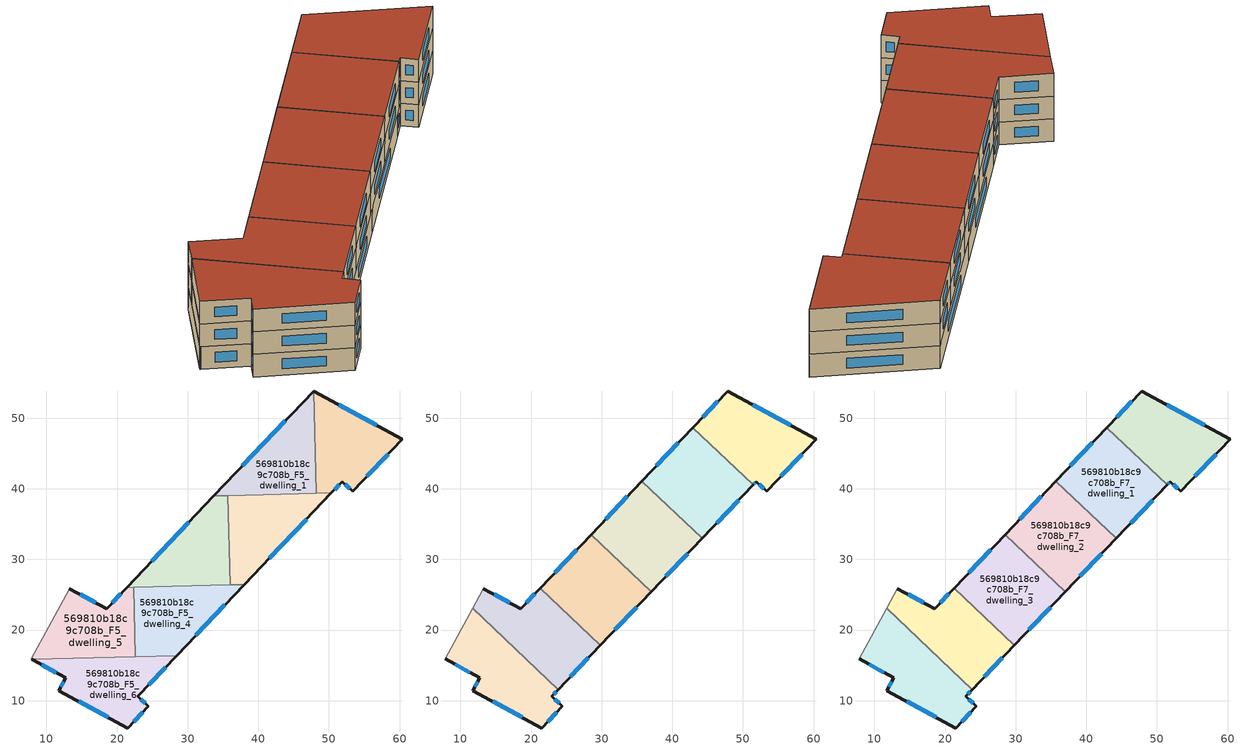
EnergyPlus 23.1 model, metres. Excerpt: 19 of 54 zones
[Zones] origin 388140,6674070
569810b18c9c708b_F5_dwelling_0
 floor to 569810b18c9c708b_F4_dwelling_0 (EU_floor_Construction): 60.39,47.03 53.37,39.65 51.9,41.03 50.36,39.42 48.22,39.37 47.85,53.84 z15
 wall outside (EU_wall_Construction): 50.36,39.42 51.9,41.03 53.37,39.65 60.39,47.03 47.85,53.84 z15:18
 wall to 569810b18c9c708b_F5_dwelling_1 (EU_wall_Construction): 47.85,53.84 48.22,39.37 z15:18
 wall to 569810b18c9c708b_F5_dwelling_2 (EU_wall_Construction): 48.22,39.37 50.36,39.42 z15:18
 window (EU_Window_Construction): 56.8,48.98 51.43,51.89 / 55.37,41.76 58.38,44.92 / 52.32,40.63 52.95,40.04 / 50.8,39.88 51.46,40.57 z15.86:17.14
569810b18c9c708b_F5_dwelling_1
 floor to 569810b18c9c708b_F4_dwelling_1 (EU_floor_Construction): 47.85,53.84 48.22,39.37 33.71,39 47.82,53.85 z15
 wall outside (EU_wall_Construction): 47.85,53.84 47.82,53.85 33.71,39 z15:18
 wall to 569810b18c9c708b_F5_dwelling_3 (EU_wall_Construction): 33.71,39 35.7,39.05 z15:18
 wall to 569810b18c9c708b_F5_dwelling_2 (EU_wall_Construction): 35.7,39.05 48.22,39.37 z15:18
 window (EU_Window_Construction): 43.79,49.61 37.74,43.24 z15.86:17.14
569810b18c9c708b_F5_dwelling_2
 floor to 569810b18c9c708b_F4_dwelling_2 (EU_floor_Construction): 50.36,39.42 38.01,26.44 36.02,26.39 35.7,39.05 z15
 wall outside (EU_wall_Construction): 38.01,26.44 50.36,39.42 z15:18
 wall to 569810b18c9c708b_F5_dwelling_3 (EU_wall_Construction): 35.7,39.05 36.02,26.39 z15:18
 wall to 569810b18c9c708b_F5_dwelling_4 (EU_wall_Construction): 36.02,26.39 38.01,26.44 z15:18
 window (EU_Window_Construction): 41.54,30.15 46.83,35.71 z15.86:17.14
569810b18c9c708b_F5_dwelling_3
 floor to 569810b18c9c708b_F4_dwelling_3 (EU_floor_Construction): 35.7,39.05 36.02,26.39 21.37,26.02 33.71,39 z15
 wall outside (EU_wall_Construction): 33.71,39 21.37,26.02 z15:18
 wall to 569810b18c9c708b_F5_dwelling_4 (EU_wall_Construction): 21.37,26.02 22.35,26.05 36.02,26.39 z15:18
 window (EU_Window_Construction): 30.18,35.29 24.9,29.73 z15.86:17.14
569810b18c9c708b_F5_dwelling_4
 floor to 569810b18c9c708b_F4_dwelling_4 (EU_floor_Construction): 38.01,26.44 28.43,16.39 22.6,16.24 22.35,26.04 21.37,26.02 z15
 wall outside (EU_wall_Construction): 28.43,16.39 38.01,26.44 z15:18
 wall to 569810b18c9c708b_F5_dwelling_5 (EU_wall_Construction): 21.37,26.02 22.35,26.04 22.6,16.24 z15:18
 wall to 569810b18c9c708b_F5_dwelling_6 (EU_wall_Construction): 22.6,16.24 28.43,16.39 z15:18
 window (EU_Window_Construction): 31.17,19.26 35.27,23.57 z15.86:17.14
569810b18c9c708b_F5_dwelling_5
 floor to 569810b18c9c708b_F4_dwelling_5 (EU_floor_Construction): 22.35,26.04 22.6,16.24 7.93,15.87 7.86,15.91 13.24,25.81 13.27,25.87 18.52,23.02 21.37,26.02 z15
 wall outside (EU_wall_Construction): 21.37,26.02 18.52,23.02 13.27,25.87 z15:18
 wall adiabatic (EU_wall_Construction): 13.27,25.87 13.24,25.81 7.86,15.91 7.93,15.87 z15:18
 wall to 569810b18c9c708b_F5_dwelling_6 (EU_wall_Construction): 7.93,15.87 22.6,16.24 z15:18
 window (EU_Window_Construction): 17.02,23.84 14.77,25.06 / 20.56,25.16 19.34,23.88 z15.86:17.14
569810b18c9c708b_F5_dwelling_6
 floor to 569810b18c9c708b_F4_dwelling_6 (EU_floor_Construction): 28.43,16.39 22.95,10.63 24.45,9.22 21.52,6.13 11.77,11.43 12.74,13.22 7.93,15.87 z15
 wall outside (EU_wall_Construction): 7.93,15.87 12.74,13.22 11.77,11.43 21.52,6.13 24.45,9.22 22.95,10.63 28.43,16.39 z15:18
 window (EU_Window_Construction): 24.02,9.62 23.38,10.23 / 22.36,7.02 23.61,8.34 / 14.56,9.92 18.74,7.65 / 12.46,12.71 12.05,11.94 / 9.31,15.11 11.37,13.98 / 24.52,12.28 26.87,14.75 z15.86:17.14
569810b18c9c708b_F6_dwelling_0
 floor to 569810b18c9c708b_F5_dwelling_0 (EU_floor_Construction): 60.39,47.03 53.37,39.65 51.9,41.03 51.44,40.55 48.11,43.72 47.85,53.84 z18
 floor to 569810b18c9c708b_F5_dwelling_1 (EU_floor_Construction): 47.85,53.84 48.11,43.72 42.9,48.67 47.82,53.85 z18
 wall outside (EU_wall_Construction): 51.44,40.55 51.9,41.03 53.37,39.65 60.39,47.03 47.82,53.85 42.9,48.67 z18:21
 wall to 569810b18c9c708b_F6_dwelling_1 (EU_wall_Construction): 42.9,48.67 51.44,40.55 z18:21
 window (EU_Window_Construction): 52.32,40.63 52.95,40.04 / 51.57,40.69 51.77,40.89 / 46.42,52.37 44.31,50.15 / 56.8,48.98 51.41,51.9 / 55.37,41.76 58.38,44.92 z18.86:20.14
569810b18c9c708b_F6_dwelling_1
 floor to 569810b18c9c708b_F5_dwelling_1 (EU_floor_Construction): 48.11,43.72 48.22,39.37 37.82,39.1 35.71,41.1 42.9,48.67 z18
 floor to 569810b18c9c708b_F5_dwelling_0 (EU_floor_Construction): 51.44,40.55 50.36,39.42 48.22,39.37 48.11,43.72 z18
 floor to 569810b18c9c708b_F5_dwelling_2 (EU_floor_Construction): 50.36,39.42 44.24,32.99 37.82,39.1 z18
 wall outside (EU_wall_Construction): 42.9,48.67 35.71,41.11 / 44.24,32.99 51.44,40.55 z18:21
 wall to 569810b18c9c708b_F6_dwelling_2 (EU_wall_Construction): 35.71,41.11 44.24,32.99 z18:21
 window (EU_Window_Construction): 40.84,46.51 37.76,43.27 / 46.3,35.15 49.39,38.39 z18.86:20.14
569810b18c9c708b_F6_dwelling_2
 floor to 569810b18c9c708b_F5_dwelling_2 (EU_floor_Construction): 44.24,32.99 38.01,26.44 36.02,26.39 35.7,39.05 37.82,39.1 z18
 floor to 569810b18c9c708b_F5_dwelling_1 (EU_floor_Construction): 37.82,39.1 33.71,39 35.71,41.1 z18
 floor to 569810b18c9c708b_F5_dwelling_3 (EU_floor_Construction): 35.7,39.05 36.02,26.39 28.51,33.53 33.71,39 z18
 floor to 569810b18c9c708b_F5_dwelling_4 (EU_floor_Construction): 38.01,26.44 37.04,25.43 36.02,26.39 z18
 wall outside (EU_wall_Construction): 35.71,41.11 28.51,33.53 / 37.04,25.43 44.24,32.99 z18:21
 wall to 569810b18c9c708b_F6_dwelling_3 (EU_wall_Construction): 28.51,33.53 37.04,25.43 z18:21
 window (EU_Window_Construction): 33.65,38.94 30.57,35.7 / 39.1,27.59 42.19,30.83 z18.86:20.14
569810b18c9c708b_F6_dwelling_3
 floor to 569810b18c9c708b_F5_dwelling_4 (EU_floor_Construction): 37.04,25.43 29.83,17.86 22.38,24.93 22.35,26.04 21.37,26.02 36.02,26.39 z18
 floor to 569810b18c9c708b_F5_dwelling_3 (EU_floor_Construction): 36.02,26.39 21.37,26.02 28.51,33.53 z18
 floor to 569810b18c9c708b_F5_dwelling_5 (EU_floor_Construction): 22.35,26.04 22.38,24.93 21.31,25.95 21.37,26.02 z18
 wall outside (EU_wall_Construction): 28.51,33.53 21.31,25.95 / 29.83,17.86 37.04,25.43 z18:21
 wall to 569810b18c9c708b_F6_dwelling_4 (EU_wall_Construction): 21.31,25.95 29.83,17.86 z18:21
 window (EU_Window_Construction): 26.45,31.37 23.37,28.12 / 31.89,20.02 34.98,23.26 z18.86:20.14
569810b18c9c708b_F6_dwelling_4
 floor to 569810b18c9c708b_F5_dwelling_4 (EU_floor_Construction): 29.83,17.86 28.43,16.39 22.6,16.24 22.38,24.93 z18
 floor to 569810b18c9c708b_F5_dwelling_5 (EU_floor_Construction): 22.38,24.93 22.6,16.24 19.02,16.15 11.75,23.07 13.24,25.81 13.27,25.87 18.52,23.02 21.31,25.95 z18
 floor to 569810b18c9c708b_F5_dwelling_6 (EU_floor_Construction): 28.43,16.39 23.84,11.57 19.02,16.15 z18
 wall outside (EU_wall_Construction): 21.31,25.95 18.52,23.02 13.27,25.87 / 23.84,11.57 29.83,17.86 z18:21
 wall to 569810b18c9c708b_F6_dwelling_5 (EU_wall_Construction): 11.75,23.07 23.84,11.57 z18:21
 wall adiabatic (EU_wall_Construction): 13.27,25.87 11.75,23.07 z18:21
 window (EU_Window_Construction): 17.02,23.84 14.77,25.06 / 20.51,25.11 19.32,23.86 / 25.55,13.37 28.12,16.06 z18.86:20.14
569810b18c9c708b_F6_dwelling_5
 floor to 569810b18c9c708b_F5_dwelling_5 (EU_floor_Construction): 19.02,16.15 7.94,15.87 7.86,15.91 11.75,23.07 z18
 floor to 569810b18c9c708b_F5_dwelling_6 (EU_floor_Construction): 23.84,11.57 22.95,10.63 24.45,9.22 21.52,6.13 11.77,11.43 12.74,13.22 7.94,15.87 19.02,16.15 z18
 wall outside (EU_wall_Construction): 7.86,15.91 12.74,13.22 11.77,11.43 21.52,6.13 24.45,9.22 22.95,10.63 23.84,11.57 z18:21
 wall adiabatic (EU_wall_Construction): 11.75,23.07 7.86,15.91 z18:21
 window (EU_Window_Construction): 14.56,9.92 18.74,7.65 / 12.46,12.71 12.05,11.94 / 9.25,15.14 11.35,13.99 / 23.21,10.9 23.59,11.3 / 24.02,9.62 23.38,10.23 / 22.36,7.02 23.61,8.34 z18.86:20.14
569810b18c9c708b_F7_dwelling_0
 floor to 569810b18c9c708b_F6_dwelling_0 (EU_floor_Construction): 60.39,47.03 53.37,39.65 51.9,41.03 51.44,40.55 42.9,48.67 47.82,53.85 z21
 wall outside (EU_wall_Construction): 51.44,40.55 51.9,41.03 53.37,39.65 60.39,47.03 47.82,53.85 42.9,48.67 z21:24
 wall to 569810b18c9c708b_F7_dwelling_1 (EU_wall_Construction): 42.9,48.67 51.44,40.55 z21:24
 window (EU_Window_Construction): 52.32,40.63 52.95,40.04 / 51.57,40.69 51.77,40.89 / 46.42,52.37 44.31,50.15 / 56.8,48.98 51.41,51.9 / 55.37,41.76 58.38,44.92 z21.86:23.14
 roof outside (EU_roof_Construction): 53.37,39.65 60.39,47.03 47.82,53.85 42.9,48.67 51.44,40.55 51.9,41.03 z24
569810b18c9c708b_F7_dwelling_1
 floor to 569810b18c9c708b_F6_dwelling_1 (EU_floor_Construction): 51.44,40.55 44.24,32.99 35.71,41.11 42.9,48.67 z21
 wall outside (EU_wall_Construction): 42.9,48.67 35.71,41.11 / 44.24,32.99 51.44,40.55 z21:24
 wall to 569810b18c9c708b_F7_dwelling_2 (EU_wall_Construction): 35.71,41.11 44.24,32.99 z21:24
 window (EU_Window_Construction): 40.84,46.51 37.76,43.27 / 46.3,35.15 49.39,38.39 z21.86:23.14
 roof outside (EU_roof_Construction): 44.24,32.99 51.44,40.55 42.9,48.67 35.71,41.11 z24
569810b18c9c708b_F7_dwelling_2
 floor to 569810b18c9c708b_F6_dwelling_2 (EU_floor_Construction): 44.24,32.99 37.04,25.43 28.51,33.53 35.71,41.11 z21
 wall outside (EU_wall_Construction): 35.71,41.11 28.51,33.53 / 37.04,25.43 44.24,32.99 z21:24
 wall to 569810b18c9c708b_F7_dwelling_3 (EU_wall_Construction): 28.51,33.53 37.04,25.43 z21:24
 window (EU_Window_Construction): 33.65,38.94 30.57,35.7 / 39.1,27.59 42.19,30.83 z21.86:23.14
 roof outside (EU_roof_Construction): 37.04,25.43 44.24,32.99 35.71,41.11 28.51,33.53 z24
569810b18c9c708b_F7_dwelling_3
 floor to 569810b18c9c708b_F6_dwelling_3 (EU_floor_Construction): 37.04,25.43 29.83,17.86 21.31,25.95 28.51,33.53 z21
 wall outside (EU_wall_Construction): 28.51,33.53 21.31,25.95 / 29.83,17.86 37.04,25.43 z21:24
 wall to 569810b18c9c708b_F7_dwelling_4 (EU_wall_Construction): 21.31,25.95 29.83,17.86 z21:24
 window (EU_Window_Construction): 26.45,31.37 23.37,28.12 / 31.89,20.02 34.98,23.26 z21.86:23.14
 roof outside (EU_roof_Construction): 29.83,17.86 37.04,25.43 28.51,33.53 21.31,25.95 z24
569810b18c9c708b_F7_dwelling_4
 floor to 569810b18c9c708b_F6_dwelling_4 (EU_floor_Construction): 29.83,17.86 23.84,11.57 11.75,23.07 13.27,25.87 18.52,23.02 21.31,25.95 z21
 wall outside (EU_wall_Construction): 21.31,25.95 18.52,23.02 13.27,25.87 / 23.84,11.57 29.83,17.86 z21:24
 wall to 569810b18c9c708b_F7_dwelling_5 (EU_wall_Construction): 11.75,23.07 23.84,11.57 z21:24
 wall adiabatic (EU_wall_Construction): 13.27,25.87 11.75,23.07 z21:24
 window (EU_Window_Construction): 17.02,23.84 14.77,25.06 / 20.51,25.11 19.32,23.86 / 25.55,13.37 28.12,16.06 z21.86:23.14
 roof outside (EU_roof_Construction): 23.84,11.57 29.83,17.86 21.31,25.95 18.52,23.02 13.27,25.87 11.75,23.07 z24
569810b18c9c708b_F7_dwelling_5
 floor to 569810b18c9c708b_F6_dwelling_5 (EU_floor_Construction): 23.84,11.57 22.95,10.63 24.45,9.22 21.52,6.13 11.77,11.43 12.74,13.22 7.86,15.91 11.75,23.07 z21
 wall outside (EU_wall_Construction): 7.86,15.91 12.74,13.22 11.77,11.43 21.52,6.13 24.45,9.22 22.95,10.63 23.84,11.57 z21:24
 wall adiabatic (EU_wall_Construction): 11.75,23.07 7.86,15.91 z21:24
 window (EU_Window_Construction): 14.56,9.92 18.74,7.65 / 12.46,12.71 12.05,11.94 / 9.25,15.14 11.35,13.99 / 23.21,10.9 23.59,11.3 / 24.02,9.62 23.38,10.23 / 22.36,7.02 23.61,8.34 z21.86:23.14
 roof outside (EU_roof_Construction): 21.52,6.13 24.45,9.22 22.95,10.63 23.84,11.57 11.75,23.07 7.86,15.91 12.74,13.22 11.77,11.43 z24
[Building]
EU S2 Campaign: North Axis=0; Terrain=City; Solar Distribution=FullExterior
[Site:Location]
Helsinki-Vantaa.AP: Latitude=60.317; Longitude=24.963; Time Zone=2; Elevation=54.6
[SizingPeriod:WeatherFileDays]
AnnualSizingPeriod: Begin Month=1; Begin Day of Month=1; End Month=12; End Day of Month=31; Day of Week for Start Day=Monday; Use Weather File Daylight Saving Period=No; Use Weather File Rain and Snow Indicators=No
[MATERIAL]
EU_InternalMass_Material: Roughness=MediumRough; Thickness=0.1; Conductivity=1; Density=1800; Specific Heat=900; Thermal Absorptance=0.9; Solar Absorptance=0.7; Visible Absorptance=0.7
[MATERIAL:NOMASS] Roughness=MediumRough; Thermal Absorptance=0.9; Solar Absorptance=0.7; Visible Absorptance=0.7
Name | Thermal Resistance
EU_wall_NoMass | 5.91765
EU_roof_NoMass | 11.1778
EU_floor_NoMass | 6.2875
[WINDOWMATERIAL:SIMPLEGLAZINGSYSTEM]
EU_Window_SimpleGlazing: UFactor=0.994035; Solar Heat Gain Coefficient=0.7; Visible Transmittance=0.7
[CONSTRUCTION]
EU_wall_Construction: EU_wall_NoMass
EU_roof_Construction: EU_roof_NoMass
EU_floor_Construction: EU_floor_NoMass
EU_Window_Construction: EU_Window_SimpleGlazing
EU_InternalMass_Construction: EU_InternalMass_Material
[ZONE] Type=1; Multiplier=1; Ceiling Height=autocalculate; Floor Area=autocalculate; Part of Total Floor Area=Yes
Name | Volume
569810b18c9c708b_F5_dwelling_0 | 316.198
569810b18c9c708b_F6_dwelling_0; 569810b18c9c708b_F7_dwelling_0 | 368.865
569810b18c9c708b_F5_dwelling_1 | 316.173
569810b18c9c708b_F6_dwelling_1; 569810b18c9c708b_F7_dwelling_1 | 368.901
569810b18c9c708b_F5_dwelling_2 | 316.196
569810b18c9c708b_F6_dwelling_2; 569810b18c9c708b_F7_dwelling_2 | 368.869
569810b18c9c708b_F5_dwelling_3 | 316.158
569810b18c9c708b_F6_dwelling_3; 569810b18c9c708b_F7_dwelling_3 | 368.892
569810b18c9c708b_F5_dwelling_4 | 316.206
569810b18c9c708b_F6_dwelling_4; 569810b18c9c708b_F7_dwelling_4 | 368.85
569810b18c9c708b_F5_dwelling_5 | 316.172
569810b18c9c708b_F6_dwelling_5; 569810b18c9c708b_F7_dwelling_5 | 368.881
569810b18c9c708b_F5_dwelling_6 | 316.166
[INTERNALMASS] Construction=EU_InternalMass_Construction
Name | Zone or ZoneList | Surface Area
569810b18c9c708b_F5_dwelling_0_EU_InternalMass | 569810b18c9c708b_F5_dwelling_0 | 105.399
569810b18c9c708b_F5_dwelling_1_EU_InternalMass | 569810b18c9c708b_F5_dwelling_1 | 105.389
569810b18c9c708b_F5_dwelling_2_EU_InternalMass | 569810b18c9c708b_F5_dwelling_2 | 105.399
569810b18c9c708b_F5_dwelling_3_EU_InternalMass | 569810b18c9c708b_F5_dwelling_3 | 105.389
569810b18c9c708b_F5_dwelling_4_EU_InternalMass | 569810b18c9c708b_F5_dwelling_4 | 105.403
569810b18c9c708b_F5_dwelling_5_EU_InternalMass | 569810b18c9c708b_F5_dwelling_5 | 105.39
569810b18c9c708b_F5_dwelling_6_EU_InternalMass | 569810b18c9c708b_F5_dwelling_6 | 105.394
569810b18c9c708b_F6_dwelling_0_EU_InternalMass | 569810b18c9c708b_F6_dwelling_0 | 122.954
569810b18c9c708b_F6_dwelling_1_EU_InternalMass | 569810b18c9c708b_F6_dwelling_1 | 122.967
569810b18c9c708b_F6_dwelling_2_EU_InternalMass | 569810b18c9c708b_F6_dwelling_2 | 122.957
569810b18c9c708b_F6_dwelling_3_EU_InternalMass | 569810b18c9c708b_F6_dwelling_3 | 122.964
569810b18c9c708b_F6_dwelling_4_EU_InternalMass | 569810b18c9c708b_F6_dwelling_4 | 122.95
569810b18c9c708b_F6_dwelling_5_EU_InternalMass | 569810b18c9c708b_F6_dwelling_5 | 122.961
569810b18c9c708b_F7_dwelling_0_EU_InternalMass | 569810b18c9c708b_F7_dwelling_0 | 122.954
569810b18c9c708b_F7_dwelling_1_EU_InternalMass | 569810b18c9c708b_F7_dwelling_1 | 122.967
569810b18c9c708b_F7_dwelling_2_EU_InternalMass | 569810b18c9c708b_F7_dwelling_2 | 122.957
569810b18c9c708b_F7_dwelling_3_EU_InternalMass | 569810b18c9c708b_F7_dwelling_3 | 122.964
569810b18c9c708b_F7_dwelling_4_EU_InternalMass | 569810b18c9c708b_F7_dwelling_4 | 122.95
569810b18c9c708b_F7_dwelling_5_EU_InternalMass | 569810b18c9c708b_F7_dwelling_5 | 122.961
[OTHEREQUIPMENT] Fuel Type=Electricity; Design Level Calculation Method=Watts/Area; Power per Zone Floor Area=1; Fraction Latent=0; Fraction Radiant=0; Fraction Lost=0; Carbon Dioxide Generation Rate=0; EndUse Subcategory=EU_Step8_InternalGains
Name | Zone or ZoneList or Space or SpaceList | Schedule
EU_Step8_InternalGain_569810b18c9c708b_F5_dwelling_0_f000 | 569810b18c9c708b_F5_dwelling_0 | EU_Step8_GainSchedule_569810b18c9c708b_F5_dwelling_0_f000
EU_Step8_InternalGain_569810b18c9c708b_F5_dwelling_1_f000 | 569810b18c9c708b_F5_dwelling_1 | EU_Step8_GainSchedule_569810b18c9c708b_F5_dwelling_1_f000
EU_Step8_InternalGain_569810b18c9c708b_F5_dwelling_2_f000 | 569810b18c9c708b_F5_dwelling_2 | EU_Step8_GainSchedule_569810b18c9c708b_F5_dwelling_2_f000
EU_Step8_InternalGain_569810b18c9c708b_F5_dwelling_3_f000 | 569810b18c9c708b_F5_dwelling_3 | EU_Step8_GainSchedule_569810b18c9c708b_F5_dwelling_3_f000
EU_Step8_InternalGain_569810b18c9c708b_F5_dwelling_4_f000 | 569810b18c9c708b_F5_dwelling_4 | EU_Step8_GainSchedule_569810b18c9c708b_F5_dwelling_4_f000
EU_Step8_InternalGain_569810b18c9c708b_F5_dwelling_5_f000 | 569810b18c9c708b_F5_dwelling_5 | EU_Step8_GainSchedule_569810b18c9c708b_F5_dwelling_5_f000
EU_Step8_InternalGain_569810b18c9c708b_F5_dwelling_6_f000 | 569810b18c9c708b_F5_dwelling_6 | EU_Step8_GainSchedule_569810b18c9c708b_F5_dwelling_6_f000
EU_Step8_InternalGain_569810b18c9c708b_F6_dwelling_0_f000 | 569810b18c9c708b_F6_dwelling_0 | EU_Step8_GainSchedule_569810b18c9c708b_F6_dwelling_0_f000
EU_Step8_InternalGain_569810b18c9c708b_F6_dwelling_1_f000 | 569810b18c9c708b_F6_dwelling_1 | EU_Step8_GainSchedule_569810b18c9c708b_F6_dwelling_1_f000
EU_Step8_InternalGain_569810b18c9c708b_F6_dwelling_2_f000 | 569810b18c9c708b_F6_dwelling_2 | EU_Step8_GainSchedule_569810b18c9c708b_F6_dwelling_2_f000
EU_Step8_InternalGain_569810b18c9c708b_F6_dwelling_3_f000 | 569810b18c9c708b_F6_dwelling_3 | EU_Step8_GainSchedule_569810b18c9c708b_F6_dwelling_3_f000
EU_Step8_InternalGain_569810b18c9c708b_F6_dwelling_4_f000 | 569810b18c9c708b_F6_dwelling_4 | EU_Step8_GainSchedule_569810b18c9c708b_F6_dwelling_4_f000
EU_Step8_InternalGain_569810b18c9c708b_F6_dwelling_5_f000 | 569810b18c9c708b_F6_dwelling_5 | EU_Step8_GainSchedule_569810b18c9c708b_F6_dwelling_5_f000
EU_Step8_InternalGain_569810b18c9c708b_F7_dwelling_0_f000 | 569810b18c9c708b_F7_dwelling_0 | EU_Step8_GainSchedule_569810b18c9c708b_F7_dwelling_0_f000
EU_Step8_InternalGain_569810b18c9c708b_F7_dwelling_1_f000 | 569810b18c9c708b_F7_dwelling_1 | EU_Step8_GainSchedule_569810b18c9c708b_F7_dwelling_1_f000
EU_Step8_InternalGain_569810b18c9c708b_F7_dwelling_2_f000 | 569810b18c9c708b_F7_dwelling_2 | EU_Step8_GainSchedule_569810b18c9c708b_F7_dwelling_2_f000
EU_Step8_InternalGain_569810b18c9c708b_F7_dwelling_3_f000 | 569810b18c9c708b_F7_dwelling_3 | EU_Step8_GainSchedule_569810b18c9c708b_F7_dwelling_3_f000
EU_Step8_InternalGain_569810b18c9c708b_F7_dwelling_4_f000 | 569810b18c9c708b_F7_dwelling_4 | EU_Step8_GainSchedule_569810b18c9c708b_F7_dwelling_4_f000
EU_Step8_InternalGain_569810b18c9c708b_F7_dwelling_5_f000 | 569810b18c9c708b_F7_dwelling_5 | EU_Step8_GainSchedule_569810b18c9c708b_F7_dwelling_5_f000
[ZONEVENTILATION:DESIGNFLOWRATE] Schedule=EU_AlwaysOn; Design Flow Rate Calculation Method=AirChanges/Hour; Air Changes per Hour=0.596421; Ventilation Type=Natural; Fan Pressure Rise=0; Fan Total Efficiency=1; Constant Term Coefficient=1; Temperature Term Coefficient=0; Velocity Term Coefficient=0; Velocity Squared Term Coefficient=0; Minimum Indoor Temperature=-100; Maximum Indoor Temperature=100; Delta Temperature=-100; Minimum Outdoor Temperature=-100; Maximum Outdoor Temperature=100; Maximum Wind Speed=40
Name | Zone or ZoneList or Space or SpaceList
EU_ConstantAir_569810b18c9c708b_F5_dwelling_0 | 569810b18c9c708b_F5_dwelling_0
EU_ConstantAir_569810b18c9c708b_F5_dwelling_1 | 569810b18c9c708b_F5_dwelling_1
EU_ConstantAir_569810b18c9c708b_F5_dwelling_2 | 569810b18c9c708b_F5_dwelling_2
EU_ConstantAir_569810b18c9c708b_F5_dwelling_3 | 569810b18c9c708b_F5_dwelling_3
EU_ConstantAir_569810b18c9c708b_F5_dwelling_4 | 569810b18c9c708b_F5_dwelling_4
EU_ConstantAir_569810b18c9c708b_F5_dwelling_5 | 569810b18c9c708b_F5_dwelling_5
EU_ConstantAir_569810b18c9c708b_F5_dwelling_6 | 569810b18c9c708b_F5_dwelling_6
EU_ConstantAir_569810b18c9c708b_F6_dwelling_0 | 569810b18c9c708b_F6_dwelling_0
EU_ConstantAir_569810b18c9c708b_F6_dwelling_1 | 569810b18c9c708b_F6_dwelling_1
EU_ConstantAir_569810b18c9c708b_F6_dwelling_2 | 569810b18c9c708b_F6_dwelling_2
EU_ConstantAir_569810b18c9c708b_F6_dwelling_3 | 569810b18c9c708b_F6_dwelling_3
EU_ConstantAir_569810b18c9c708b_F6_dwelling_4 | 569810b18c9c708b_F6_dwelling_4
EU_ConstantAir_569810b18c9c708b_F6_dwelling_5 | 569810b18c9c708b_F6_dwelling_5
EU_ConstantAir_569810b18c9c708b_F7_dwelling_0 | 569810b18c9c708b_F7_dwelling_0
EU_ConstantAir_569810b18c9c708b_F7_dwelling_1 | 569810b18c9c708b_F7_dwelling_1
EU_ConstantAir_569810b18c9c708b_F7_dwelling_2 | 569810b18c9c708b_F7_dwelling_2
EU_ConstantAir_569810b18c9c708b_F7_dwelling_3 | 569810b18c9c708b_F7_dwelling_3
EU_ConstantAir_569810b18c9c708b_F7_dwelling_4 | 569810b18c9c708b_F7_dwelling_4
EU_ConstantAir_569810b18c9c708b_F7_dwelling_5 | 569810b18c9c708b_F7_dwelling_5
[HVACTEMPLATE:THERMOSTAT] Constant Heating Setpoint=20; Constant Cooling Setpoint=50
EU_HeatOnly_569810b18c9c708b_F0_dwelling_0; EU_HeatOnly_569810b18c9c708b_F0_dwelling_1; EU_HeatOnly_569810b18c9c708b_F0_dwelling_2; EU_HeatOnly_569810b18c9c708b_F0_dwelling_3; EU_HeatOnly_569810b18c9c708b_F0_dwelling_4; EU_HeatOnly_569810b18c9c708b_F0_dwelling_5; EU_HeatOnly_569810b18c9c708b_F0_dwelling_6; EU_HeatOnly_569810b18c9c708b_F1_dwelling_0; EU_HeatOnly_569810b18c9c708b_F1_dwelling_1; EU_HeatOnly_569810b18c9c708b_F1_dwelling_2; EU_HeatOnly_569810b18c9c708b_F1_dwelling_3; EU_HeatOnly_569810b18c9c708b_F1_dwelling_4; EU_HeatOnly_569810b18c9c708b_F1_dwelling_5; EU_HeatOnly_569810b18c9c708b_F1_dwelling_6; EU_HeatOnly_569810b18c9c708b_F2_dwelling_0; EU_HeatOnly_569810b18c9c708b_F2_dwelling_1; EU_HeatOnly_569810b18c9c708b_F2_dwelling_2; EU_HeatOnly_569810b18c9c708b_F2_dwelling_3; EU_HeatOnly_569810b18c9c708b_F2_dwelling_4; EU_HeatOnly_569810b18c9c708b_F2_dwelling_5; EU_HeatOnly_569810b18c9c708b_F2_dwelling_6; EU_HeatOnly_569810b18c9c708b_F3_dwelling_0; EU_HeatOnly_569810b18c9c708b_F3_dwelling_1; EU_HeatOnly_569810b18c9c708b_F3_dwelling_2; EU_HeatOnly_569810b18c9c708b_F3_dwelling_3; EU_HeatOnly_569810b18c9c708b_F3_dwelling_4; EU_HeatOnly_569810b18c9c708b_F3_dwelling_5; EU_HeatOnly_569810b18c9c708b_F3_dwelling_6; EU_HeatOnly_569810b18c9c708b_F4_dwelling_0; EU_HeatOnly_569810b18c9c708b_F4_dwelling_1; EU_HeatOnly_569810b18c9c708b_F4_dwelling_2; EU_HeatOnly_569810b18c9c708b_F4_dwelling_3; EU_HeatOnly_569810b18c9c708b_F4_dwelling_4; EU_HeatOnly_569810b18c9c708b_F4_dwelling_5; EU_HeatOnly_569810b18c9c708b_F4_dwelling_6; EU_HeatOnly_569810b18c9c708b_F5_dwelling_0; EU_HeatOnly_569810b18c9c708b_F5_dwelling_1; EU_HeatOnly_569810b18c9c708b_F5_dwelling_2; EU_HeatOnly_569810b18c9c708b_F5_dwelling_3; EU_HeatOnly_569810b18c9c708b_F5_dwelling_4; EU_HeatOnly_569810b18c9c708b_F5_dwelling_5; EU_HeatOnly_569810b18c9c708b_F5_dwelling_6; EU_HeatOnly_569810b18c9c708b_F6_dwelling_0; EU_HeatOnly_569810b18c9c708b_F6_dwelling_1; EU_HeatOnly_569810b18c9c708b_F6_dwelling_2; EU_HeatOnly_569810b18c9c708b_F6_dwelling_3; EU_HeatOnly_569810b18c9c708b_F6_dwelling_4; EU_HeatOnly_569810b18c9c708b_F6_dwelling_5; EU_HeatOnly_569810b18c9c708b_F7_dwelling_0; EU_HeatOnly_569810b18c9c708b_F7_dwelling_1; EU_HeatOnly_569810b18c9c708b_F7_dwelling_2; EU_HeatOnly_569810b18c9c708b_F7_dwelling_3; EU_HeatOnly_569810b18c9c708b_F7_dwelling_4; EU_HeatOnly_569810b18c9c708b_F7_dwelling_5
[HVACTEMPLATE:ZONE:IDEALLOADSAIRSYSTEM] System Availability Schedule=EU_AlwaysOn; Maximum Heating Supply Air Temperature=50; Minimum Cooling Supply Air Temperature=13; Maximum Heating Supply Air Humidity Ratio=0.0156; Minimum Cooling Supply Air Humidity Ratio=0.0077; Heating Limit=NoLimit; Cooling Limit=NoLimit; Heating Availability Schedule=EU_AlwaysOn; Cooling Availability Schedule=EU_CoolingOff; Dehumidification Control Type=ConstantSensibleHeatRatio; Cooling Sensible Heat Ratio=0.7; Dehumidification Setpoint=60; Humidification Control Type=None; Humidification Setpoint=30; Outdoor Air Method=None; Outdoor Air Flow Rate per Person=0.00944; Outdoor Air Flow Rate per Zone Floor Area=0; Outdoor Air Flow Rate per Zone=0; Demand Controlled Ventilation Type=None; Outdoor Air Economizer Type=NoEconomizer; Heat Recovery Type=None; Sensible Heat Recovery Effectiveness=0.7; Latent Heat Recovery Effectiveness=0.65
Name | Template Thermostat
569810b18c9c708b_F5_dwelling_0 | EU_HeatOnly_569810b18c9c708b_F5_dwelling_0
569810b18c9c708b_F5_dwelling_1 | EU_HeatOnly_569810b18c9c708b_F5_dwelling_1
569810b18c9c708b_F5_dwelling_2 | EU_HeatOnly_569810b18c9c708b_F5_dwelling_2
569810b18c9c708b_F5_dwelling_3 | EU_HeatOnly_569810b18c9c708b_F5_dwelling_3
569810b18c9c708b_F5_dwelling_4 | EU_HeatOnly_569810b18c9c708b_F5_dwelling_4
569810b18c9c708b_F5_dwelling_5 | EU_HeatOnly_569810b18c9c708b_F5_dwelling_5
569810b18c9c708b_F5_dwelling_6 | EU_HeatOnly_569810b18c9c708b_F5_dwelling_6
569810b18c9c708b_F6_dwelling_0 | EU_HeatOnly_569810b18c9c708b_F6_dwelling_0
569810b18c9c708b_F6_dwelling_1 | EU_HeatOnly_569810b18c9c708b_F6_dwelling_1
569810b18c9c708b_F6_dwelling_2 | EU_HeatOnly_569810b18c9c708b_F6_dwelling_2
569810b18c9c708b_F6_dwelling_3 | EU_HeatOnly_569810b18c9c708b_F6_dwelling_3
569810b18c9c708b_F6_dwelling_4 | EU_HeatOnly_569810b18c9c708b_F6_dwelling_4
569810b18c9c708b_F6_dwelling_5 | EU_HeatOnly_569810b18c9c708b_F6_dwelling_5
569810b18c9c708b_F7_dwelling_0 | EU_HeatOnly_569810b18c9c708b_F7_dwelling_0
569810b18c9c708b_F7_dwelling_1 | EU_HeatOnly_569810b18c9c708b_F7_dwelling_1
569810b18c9c708b_F7_dwelling_2 | EU_HeatOnly_569810b18c9c708b_F7_dwelling_2
569810b18c9c708b_F7_dwelling_3 | EU_HeatOnly_569810b18c9c708b_F7_dwelling_3
569810b18c9c708b_F7_dwelling_4 | EU_HeatOnly_569810b18c9c708b_F7_dwelling_4
569810b18c9c708b_F7_dwelling_5 | EU_HeatOnly_569810b18c9c708b_F7_dwelling_5
[SIZING:ZONE] Zone Cooling Design Supply Air Temperature Input Method=SupplyAirTemperature; Zone Cooling Design Supply Air Temperature=13; Zone Heating Design Supply Air Temperature Input Method=SupplyAirTemperature; Zone Heating Design Supply Air Temperature=50; Zone Cooling Design Supply Air Humidity Ratio=0.008; Zone Heating Design Supply Air Humidity Ratio=0.008; Cooling Design Air Flow Method=DesignDay; Cooling Design Air Flow Rate=0; Cooling Minimum Air Flow per Zone Floor Area=0.000762; Cooling Minimum Air Flow=0; Cooling Minimum Air Flow Fraction=0.2; Heating Design Air Flow Method=DesignDay; Heating Design Air Flow Rate=0; Heating Maximum Air Flow per Zone Floor Area=0.002032; Heating Maximum Air Flow=0.141576; Heating Maximum Air Flow Fraction=0.3; Account for Dedicated Outdoor Air System=No; Dedicated Outdoor Air System Control Strategy=NeutralSupplyAir; Dedicated Outdoor Air Low Setpoint Temperature for Design=autosize; Dedicated Outdoor Air High Setpoint Temperature for Design=autosize; Zone Load Sizing Method=Sensible Load Only No Latent Load; Zone Latent Cooling Design Supply Air Humidity Ratio Input Method=HumidityRatioDifference; Zone Cooling Design Supply Air Humidity Ratio Difference=0.005; Zone Latent Heating Design Supply Air Humidity Ratio Input Method=HumidityRatioDifference; Zone Humidification Design Supply Air Humidity Ratio Difference=0.005
569810b18c9c708b_F5_dwelling_0; 569810b18c9c708b_F5_dwelling_1; 569810b18c9c708b_F5_dwelling_2; 569810b18c9c708b_F5_dwelling_3; 569810b18c9c708b_F5_dwelling_4; 569810b18c9c708b_F5_dwelling_5; 569810b18c9c708b_F5_dwelling_6; 569810b18c9c708b_F6_dwelling_0; 569810b18c9c708b_F6_dwelling_1; 569810b18c9c708b_F6_dwelling_2; 569810b18c9c708b_F6_dwelling_3; 569810b18c9c708b_F6_dwelling_4; 569810b18c9c708b_F6_dwelling_5; 569810b18c9c708b_F7_dwelling_0; 569810b18c9c708b_F7_dwelling_1; 569810b18c9c708b_F7_dwelling_2; 569810b18c9c708b_F7_dwelling_3; 569810b18c9c708b_F7_dwelling_4; 569810b18c9c708b_F7_dwelling_5
[SCHEDULE:CONSTANT]
Name | Hourly Value
EU_AlwaysOn | 1
EU_CoolingOff | 0
[SCHEDULE:FILE] Column Number=1; Rows to Skip at Top=0; Number of Hours of Data=8760; Column Separator=Comma; Interpolate to Timestep=No; Minutes per Item=60; Adjust Schedule for Daylight Savings=Yes
Name | File
EU_Step8_GainSchedule_569810b18c9c708b_F5_dwelling_0_f000 | ../../schedules/569810b18c9c708b/569810b18c9c708b_F5_dwelling_0_f000_gain.csv
EU_Step8_GainSchedule_569810b18c9c708b_F5_dwelling_1_f000 | ../../schedules/569810b18c9c708b/569810b18c9c708b_F5_dwelling_1_f000_gain.csv
EU_Step8_GainSchedule_569810b18c9c708b_F5_dwelling_2_f000 | ../../schedules/569810b18c9c708b/569810b18c9c708b_F5_dwelling_2_f000_gain.csv
EU_Step8_GainSchedule_569810b18c9c708b_F5_dwelling_3_f000 | ../../schedules/569810b18c9c708b/569810b18c9c708b_F5_dwelling_3_f000_gain.csv
EU_Step8_GainSchedule_569810b18c9c708b_F5_dwelling_4_f000 | ../../schedules/569810b18c9c708b/569810b18c9c708b_F5_dwelling_4_f000_gain.csv
EU_Step8_GainSchedule_569810b18c9c708b_F5_dwelling_5_f000 | ../../schedules/569810b18c9c708b/569810b18c9c708b_F5_dwelling_5_f000_gain.csv
EU_Step8_GainSchedule_569810b18c9c708b_F5_dwelling_6_f000 | ../../schedules/569810b18c9c708b/569810b18c9c708b_F5_dwelling_6_f000_gain.csv
EU_Step8_GainSchedule_569810b18c9c708b_F6_dwelling_0_f000 | ../../schedules/569810b18c9c708b/569810b18c9c708b_F6_dwelling_0_f000_gain.csv
EU_Step8_GainSchedule_569810b18c9c708b_F6_dwelling_1_f000 | ../../schedules/569810b18c9c708b/569810b18c9c708b_F6_dwelling_1_f000_gain.csv
EU_Step8_GainSchedule_569810b18c9c708b_F6_dwelling_2_f000 | ../../schedules/569810b18c9c708b/569810b18c9c708b_F6_dwelling_2_f000_gain.csv
EU_Step8_GainSchedule_569810b18c9c708b_F6_dwelling_3_f000 | ../../schedules/569810b18c9c708b/569810b18c9c708b_F6_dwelling_3_f000_gain.csv
EU_Step8_GainSchedule_569810b18c9c708b_F6_dwelling_4_f000 | ../../schedules/569810b18c9c708b/569810b18c9c708b_F6_dwelling_4_f000_gain.csv
EU_Step8_GainSchedule_569810b18c9c708b_F6_dwelling_5_f000 | ../../schedules/569810b18c9c708b/569810b18c9c708b_F6_dwelling_5_f000_gain.csv
EU_Step8_GainSchedule_569810b18c9c708b_F7_dwelling_0_f000 | ../../schedules/569810b18c9c708b/569810b18c9c708b_F7_dwelling_0_f000_gain.csv
EU_Step8_GainSchedule_569810b18c9c708b_F7_dwelling_1_f000 | ../../schedules/569810b18c9c708b/569810b18c9c708b_F7_dwelling_1_f000_gain.csv
EU_Step8_GainSchedule_569810b18c9c708b_F7_dwelling_2_f000 | ../../schedules/569810b18c9c708b/569810b18c9c708b_F7_dwelling_2_f000_gain.csv
EU_Step8_GainSchedule_569810b18c9c708b_F7_dwelling_3_f000 | ../../schedules/569810b18c9c708b/569810b18c9c708b_F7_dwelling_3_f000_gain.csv
EU_Step8_GainSchedule_569810b18c9c708b_F7_dwelling_4_f000 | ../../schedules/569810b18c9c708b/569810b18c9c708b_F7_dwelling_4_f000_gain.csv
EU_Step8_GainSchedule_569810b18c9c708b_F7_dwelling_5_f000 | ../../schedules/569810b18c9c708b/569810b18c9c708b_F7_dwelling_5_f000_gain.csv
